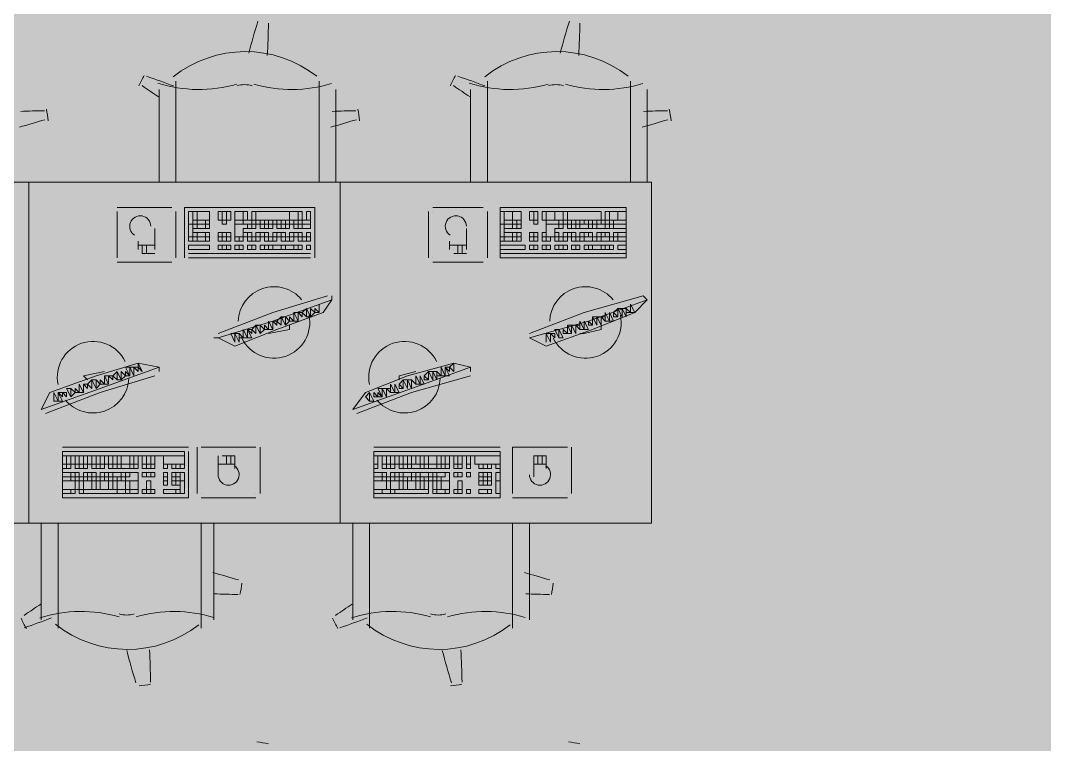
# Model space of a CAD drawing. Header units: millimetres. Extents: x -59 to 47, y 152 to 919.
# Drawn here: x 10.687 to 14.337, y 460.182 to 462.762 of the extents above; entities that cross this region are included whole.
import ezdxf

# ---------------------------------------------------------------- set-up
doc = ezdxf.new("R2010")
doc.units = ezdxf.units.MM
doc.layers.add('PDF_014405$FT-FIXFIT', color=7, linetype='Continuous')
doc.layers.add('PDF_014405$HL-TMP', color=7, linetype='Continuous', true_color=0xe6db59)

msp = doc.modelspace()

# ---------------------------------------------------------------- linework, layer by layer
at = {"layer": 'PDF_014405$FT-FIXFIT', "lineweight": 0}
for points in [[(11.2415, 462.1864), (11.2415, 462.5464)], [(11.7515, 462.5464), (11.7515, 462.1864)], [(12.3514, 462.1864), (12.3514, 462.5464)], [(12.8614, 462.5464), (12.8614, 462.1864)], [(11.1815, 462.5164), (11.1815, 462.1864)], [(11.8115, 462.1864), (11.8115, 462.5164)], [(12.2914, 462.5164), (12.2914, 462.1864)], [(12.9214, 462.1864), (12.9214, 462.5164)], [(11.2265, 462.0964), (11.0315, 462.0964)], [(11.7365, 461.9165), (11.7365, 462.0964), (11.2715, 462.0964), (11.2715, 461.9165)], [(12.3364, 462.0964), (12.1564, 462.0964)], [(11.0315, 462.0814), (11.0315, 462.0814)], [(11.0315, 462.0814), (11.0315, 461.9165)], [(11.2265, 462.0814), (11.2265, 462.0814)], [(11.2415, 461.9165), (11.2415, 462.0814)], [(12.1414, 462.0814), (12.1414, 461.9165)], [(12.1564, 462.0814), (12.1564, 462.0814)], [(12.3364, 462.0814), (12.3364, 462.0814)], [(12.3514, 461.9165), (12.3514, 462.0814)], [(11.1665, 461.9465), (11.1665, 462.0215)], [(12.2764, 461.9465), (12.2764, 462.0215)], [(11.1065, 461.9765), (11.1065, 461.9465)], [(11.1665, 461.9615), (11.1065, 461.9615)], [(11.1215, 461.9615), (11.1215, 461.9315), (11.1665, 461.9315)], [(11.1215, 461.9465), (11.1215, 461.9465)], [(11.1365, 461.9615), (11.1365, 461.9315)], [(12.2164, 461.9765), (12.2164, 461.9465)], [(12.2764, 461.9615), (12.2164, 461.9615)], [(12.2314, 461.9465), (12.2314, 461.9465)], [(12.2464, 461.9615), (12.2464, 461.9315)], [(12.2614, 461.9615), (12.2614, 461.9315)], [(11.2265, 461.9165), (11.2265, 461.9165)], [(11.7215, 461.9315), (11.2865, 461.9315), (11.7215, 461.9315)], [(11.2865, 461.9165), (11.7215, 461.9165)], [(12.1564, 461.9165), (12.1564, 461.9165)], [(12.2314, 461.9315), (12.2764, 461.9315)], [(12.3364, 461.9165), (12.3364, 461.9165)], [(12.8464, 461.9315), (12.3964, 461.9315), (12.8464, 461.9315)], [(11.0315, 461.9015), (11.2265, 461.9015)], [(12.1564, 461.9015), (12.3364, 461.9015)], [(11.7965, 461.7665), (11.5865, 461.6915), (11.3915, 461.6315), (11.3765, 461.6315)], [(11.3915, 461.6315), (11.4515, 461.6015), (11.6015, 461.6615), (11.7665, 461.7215), (11.7965, 461.7665), (11.7965, 461.7815)], [(11.7815, 461.7815), (11.5865, 461.7215), (11.3915, 461.6465)], [(11.7815, 461.7815), (11.7815, 461.7815)], [(12.9214, 461.7665), (12.7114, 461.6915), (12.5014, 461.6315), (12.5614, 461.6015), (12.7264, 461.6615), (12.8764, 461.7215), (12.9214, 461.7665), (12.9064, 461.7815), (12.6964, 461.7215), (12.5014, 461.6465)], [(11.7515, 461.7515), (11.7515, 461.7215), (11.7515, 461.7515)], [(11.5865, 461.6915), (11.5865, 461.6615), (11.5865, 461.6915)], [(11.6465, 461.6765), (11.6465, 461.6615), (11.5715, 461.6465)], [(12.7564, 461.6765), (12.7564, 461.6615), (12.6964, 461.6465), (12.6814, 461.6465)], [(11.3915, 461.6465), (11.3915, 461.6465)], [(12.5014, 461.6465), (12.5014, 461.6465)], [(12.5014, 461.6315), (12.5014, 461.6315)], [(12.5614, 461.6465), (12.5614, 461.6165), (12.5614, 461.6465)], [(11.1815, 461.5115), (11.1815, 461.5265), (11.1065, 461.5415), (10.9565, 461.4965), (10.7916, 461.4365), (10.7616, 461.3765), (10.9715, 461.4515), (11.1815, 461.5265)], [(10.9265, 461.4815), (10.9115, 461.4965), (10.9865, 461.5115)], [(11.1665, 461.5115), (11.1665, 461.5115)], [(12.2914, 461.5115), (12.2914, 461.5265), (12.2314, 461.5415), (12.0664, 461.4965), (11.9165, 461.4365), (11.8715, 461.3765), (12.0814, 461.4515), (12.2914, 461.5265)], [(12.0365, 461.4815), (12.0365, 461.4965), (12.0964, 461.5115)], [(12.2764, 461.5115), (12.2764, 461.5115)], [(10.7766, 461.3615), (10.9715, 461.4365), (11.1665, 461.4965)], [(11.8865, 461.3615), (12.0814, 461.4365), (12.2914, 461.4965)], [(12.0964, 461.4665), (12.0814, 461.4815), (12.0964, 461.4665)], [(10.9115, 461.4365), (10.9115, 461.4665), (10.9115, 461.4365)], [(10.7766, 461.3765), (10.7766, 461.3765)], [(11.8865, 461.3765), (11.8865, 461.3765)], [(11.2865, 461.2415), (10.8366, 461.2415)], [(10.8366, 461.2265), (10.8366, 461.0615), (11.2865, 461.0615), (11.2865, 461.2265)], [(11.3165, 461.2415), (11.3165, 461.0765)], [(11.5265, 461.2415), (11.3315, 461.2415)], [(11.5265, 461.2415), (11.5265, 461.2415)], [(11.5415, 461.0765), (11.5415, 461.2415)], [(12.3964, 461.2415), (11.9465, 461.2415)], [(11.9465, 461.2265), (11.9465, 461.0615), (12.3964, 461.0615), (12.3964, 461.2265)], [(12.6364, 461.2415), (12.4414, 461.2415), (12.4414, 461.0765)], [(12.6364, 461.2415), (12.6364, 461.2415)], [(12.6514, 461.0765), (12.6514, 461.2415)], [(11.3915, 461.2115), (11.3915, 461.1365)], [(11.3915, 461.1815), (11.4515, 461.1815)], [(11.4515, 461.1665), (11.4515, 461.2115), (11.4065, 461.2115)], [(11.4215, 461.1815), (11.4215, 461.2115)], [(11.4365, 461.1815), (11.4365, 461.2115)], [(12.5614, 461.1665), (12.5614, 461.2115), (12.5164, 461.2115), (12.5164, 461.1365)], [(12.5164, 461.1815), (12.5614, 461.1815)], [(12.5314, 461.1815), (12.5314, 461.2115)], [(12.5464, 461.1815), (12.5464, 461.2115)], [(11.3315, 461.0765), (11.3315, 461.0765)], [(11.5265, 461.0765), (11.5265, 461.0765)], [(12.6364, 461.0765), (12.6364, 461.0765)], [(11.3315, 461.0615), (11.5265, 461.0615)], [(12.4414, 461.0615), (12.6364, 461.0615)], [(10.7616, 460.6266), (10.7616, 460.9715)], [(10.8216, 460.9715), (10.8216, 460.5966)], [(11.3315, 460.5966), (11.3315, 460.9715)], [(11.3765, 460.9715), (11.3765, 460.6266)], [(11.8715, 460.6266), (11.8715, 460.9715)], [(11.9315, 460.9715), (11.9315, 460.5966)], [(12.4414, 460.5966), (12.4414, 460.9715)], [(12.5014, 460.9715), (12.5014, 460.6266)]]:
    msp.add_lwpolyline(points, dxfattribs=at)
for points in [[(9.6067, 462.1864), (10.7166, 462.1864), (10.7166, 460.9715), (9.6067, 460.9715)], [(10.7166, 462.1864), (11.8265, 462.1864), (11.8265, 460.9715), (10.7166, 460.9715)], [(11.8265, 462.1864), (12.9364, 462.1864), (12.9364, 460.9715), (11.8265, 460.9715)], [(12.8464, 462.0964), (12.3964, 462.0964), (12.3964, 461.9165), (12.8464, 461.9165)], [(11.3015, 462.0814), (11.2865, 462.0814), (11.2865, 462.0365), (11.3015, 462.0365)], [(11.3165, 462.0814), (11.3015, 462.0814), (11.3015, 462.0514), (11.3165, 462.0514)], [(11.3615, 462.0814), (11.3165, 462.0814), (11.3165, 462.0514), (11.3615, 462.0514)], [(11.4065, 462.0814), (11.3915, 462.0814), (11.3915, 462.0514), (11.4065, 462.0514)], [(11.4215, 462.0814), (11.4065, 462.0814), (11.4065, 462.0514), (11.4215, 462.0514)], [(11.4365, 462.0814), (11.4215, 462.0814), (11.4215, 462.0514), (11.4365, 462.0514)], [(11.4515, 462.0814), (11.4815, 462.0814), (11.4815, 462.0514), (11.4515, 462.0514)], [(11.4815, 462.0814), (11.4965, 462.0814), (11.4965, 462.0514), (11.4815, 462.0514)], [(11.5115, 462.0814), (11.5265, 462.0814), (11.5265, 462.0514), (11.5115, 462.0514)], [(11.6465, 462.0814), (11.5265, 462.0814), (11.5265, 462.0514), (11.6465, 462.0514)], [(11.6765, 462.0814), (11.6465, 462.0814), (11.6465, 462.0514), (11.6765, 462.0514)], [(11.6915, 462.0814), (11.6765, 462.0814), (11.6765, 462.0514), (11.6915, 462.0514)], [(11.7215, 462.0814), (11.7065, 462.0814), (11.7065, 462.0514), (11.7215, 462.0514)], [(12.4114, 462.0814), (12.3964, 462.0814), (12.3964, 462.0365), (12.4114, 462.0365)], [(12.4414, 462.0814), (12.4114, 462.0814), (12.4114, 462.0514), (12.4414, 462.0514)], [(12.4714, 462.0814), (12.4414, 462.0814), (12.4414, 462.0514), (12.4714, 462.0514)], [(12.5164, 462.0814), (12.5014, 462.0814), (12.5014, 462.0514), (12.5164, 462.0514)], [(12.5314, 462.0814), (12.5164, 462.0814), (12.5164, 462.0514), (12.5314, 462.0514)], [(12.5614, 462.0814), (12.5464, 462.0814), (12.5464, 462.0514), (12.5614, 462.0514)], [(12.5614, 462.0814), (12.5914, 462.0814), (12.5914, 462.0514), (12.5614, 462.0514)], [(12.5914, 462.0814), (12.6214, 462.0814), (12.6214, 462.0514), (12.5914, 462.0514)], [(12.6214, 462.0814), (12.6364, 462.0814), (12.6364, 462.0514), (12.6214, 462.0514)], [(12.7564, 462.0814), (12.6364, 462.0814), (12.6364, 462.0514), (12.7564, 462.0514)], [(12.7864, 462.0814), (12.7714, 462.0814), (12.7714, 462.0514), (12.7864, 462.0514)], [(12.8164, 462.0814), (12.7864, 462.0814), (12.7864, 462.0514), (12.8164, 462.0514)], [(12.8464, 462.0814), (12.8164, 462.0814), (12.8164, 462.0514), (12.8464, 462.0514)], [(11.3015, 462.0365), (11.2865, 462.0365), (11.2865, 461.9915), (11.3015, 461.9915)], [(11.3165, 462.0514), (11.3015, 462.0514), (11.3015, 462.0365), (11.3165, 462.0365)], [(11.3165, 462.0365), (11.3015, 462.0365), (11.3015, 462.0215), (11.3165, 462.0215)], [(11.3465, 462.0514), (11.3165, 462.0514), (11.3165, 462.0365), (11.3465, 462.0365)], [(11.3465, 462.0365), (11.3165, 462.0365), (11.3165, 462.0215), (11.3465, 462.0215)], [(11.3615, 462.0514), (11.3465, 462.0514), (11.3465, 462.0365), (11.3615, 462.0365)], [(11.3615, 462.0365), (11.3465, 462.0365), (11.3465, 462.0215), (11.3615, 462.0215)], [(11.4215, 462.0514), (11.4065, 462.0514), (11.4065, 462.0365), (11.4215, 462.0365)], [(11.4815, 462.0514), (11.4515, 462.0514), (11.4515, 462.0365), (11.4815, 462.0365)], [(11.4815, 462.0365), (11.4515, 462.0365), (11.4515, 461.9915), (11.4815, 461.9915), (11.4815, 462.0215), (11.4965, 462.0215), (11.4965, 462.0365)], [(11.5115, 462.0514), (11.4815, 462.0514), (11.4815, 462.0365), (11.5115, 462.0365)], [(11.5115, 462.0365), (11.4965, 462.0365), (11.4965, 462.0215), (11.5115, 462.0215)], [(11.5265, 462.0514), (11.5115, 462.0514), (11.5115, 462.0365), (11.5265, 462.0365)], [(11.5265, 462.0365), (11.5115, 462.0365), (11.5115, 462.0215), (11.5265, 462.0215)], [(11.5415, 462.0514), (11.5265, 462.0514), (11.5265, 462.0365), (11.5415, 462.0365)], [(11.5565, 462.0514), (11.5415, 462.0514), (11.5415, 462.0365), (11.5565, 462.0365)], [(11.5565, 462.0365), (11.5415, 462.0365), (11.5415, 462.0215), (11.5565, 462.0215)], [(11.5715, 462.0365), (11.5565, 462.0365), (11.5565, 462.0215), (11.5715, 462.0215)], [(11.5865, 462.0514), (11.5715, 462.0514), (11.5715, 462.0365), (11.5865, 462.0365)], [(11.5865, 462.0365), (11.5715, 462.0365), (11.5715, 462.0215), (11.5865, 462.0215)], [(11.6015, 462.0514), (11.5865, 462.0514), (11.5865, 462.0365), (11.6015, 462.0365)], [(11.6165, 462.0514), (11.6015, 462.0514), (11.6015, 462.0365), (11.6165, 462.0365)], [(11.6165, 462.0365), (11.6015, 462.0365), (11.6015, 462.0215), (11.6165, 462.0215)], [(11.6315, 462.0365), (11.6165, 462.0365), (11.6165, 462.0215), (11.6315, 462.0215)], [(11.6465, 462.0514), (11.6315, 462.0514), (11.6315, 462.0365), (11.6465, 462.0365)], [(11.6465, 462.0365), (11.6315, 462.0365), (11.6315, 462.0215), (11.6465, 462.0215)], [(11.6615, 462.0514), (11.6465, 462.0514), (11.6465, 462.0365), (11.6615, 462.0365)], [(11.6765, 462.0514), (11.6615, 462.0514), (11.6615, 462.0365), (11.6765, 462.0365)], [(11.6765, 462.0365), (11.6615, 462.0365), (11.6615, 462.0215), (11.6765, 462.0215)], [(11.6915, 462.0365), (11.6765, 462.0365), (11.6765, 462.0215), (11.6915, 462.0215)], [(11.7215, 462.0514), (11.6915, 462.0514), (11.6915, 462.0365), (11.7215, 462.0365)], [(11.7215, 462.0365), (11.6915, 462.0365), (11.6915, 462.0215), (11.7215, 462.0215)], [(12.4114, 462.0365), (12.3964, 462.0365), (12.3964, 461.9915), (12.4114, 461.9915)], [(12.4414, 462.0514), (12.4114, 462.0514), (12.4114, 462.0365), (12.4414, 462.0365)], [(12.4414, 462.0365), (12.4114, 462.0365), (12.4114, 462.0215), (12.4414, 462.0215)], [(12.4564, 462.0514), (12.4414, 462.0514), (12.4414, 462.0365), (12.4564, 462.0365)], [(12.4564, 462.0365), (12.4414, 462.0365), (12.4414, 462.0215), (12.4564, 462.0215)], [(12.4714, 462.0514), (12.4564, 462.0514), (12.4564, 462.0365), (12.4714, 462.0365)], [(12.4714, 462.0365), (12.4564, 462.0365), (12.4564, 462.0215), (12.4714, 462.0215)], [(12.5314, 462.0514), (12.5164, 462.0514), (12.5164, 462.0365), (12.5314, 462.0365)], [(12.6064, 462.0514), (12.5614, 462.0514), (12.5614, 462.0365), (12.6064, 462.0365)], [(12.5914, 462.0365), (12.5614, 462.0365), (12.5614, 461.9915), (12.5914, 461.9915), (12.5914, 462.0215), (12.6064, 462.0215), (12.6064, 462.0365)], [(12.6214, 462.0514), (12.6064, 462.0514), (12.6064, 462.0365), (12.6214, 462.0365)], [(12.6214, 462.0365), (12.6064, 462.0365), (12.6064, 462.0215), (12.6214, 462.0215)], [(12.6364, 462.0514), (12.6214, 462.0514), (12.6214, 462.0365), (12.6364, 462.0365)], [(12.6514, 462.0514), (12.6364, 462.0514), (12.6364, 462.0365), (12.6514, 462.0365)], [(12.6514, 462.0365), (12.6364, 462.0365), (12.6364, 462.0215), (12.6514, 462.0215)], [(12.6664, 462.0365), (12.6514, 462.0365), (12.6514, 462.0215), (12.6664, 462.0215)], [(12.6814, 462.0514), (12.6664, 462.0514), (12.6664, 462.0365), (12.6814, 462.0365)], [(12.6814, 462.0365), (12.6664, 462.0365), (12.6664, 462.0215), (12.6814, 462.0215)], [(12.6964, 462.0514), (12.6814, 462.0514), (12.6814, 462.0365), (12.6964, 462.0365)], [(12.7114, 462.0365), (12.6814, 462.0365), (12.6814, 462.0215), (12.7114, 462.0215)], [(12.7114, 462.0514), (12.6964, 462.0514), (12.6964, 462.0365), (12.7114, 462.0365)], [(12.7264, 462.0365), (12.7114, 462.0365), (12.7114, 462.0215), (12.7264, 462.0215)], [(12.7414, 462.0514), (12.7264, 462.0514), (12.7264, 462.0365), (12.7414, 462.0365)], [(12.7414, 462.0365), (12.7264, 462.0365), (12.7264, 462.0215), (12.7414, 462.0215)], [(12.7564, 462.0514), (12.7414, 462.0514), (12.7414, 462.0365), (12.7564, 462.0365)], [(12.7714, 462.0365), (12.7414, 462.0365), (12.7414, 462.0215), (12.7714, 462.0215)], [(12.7714, 462.0514), (12.7564, 462.0514), (12.7564, 462.0365), (12.7714, 462.0365)], [(12.7864, 462.0365), (12.7714, 462.0365), (12.7714, 462.0215), (12.7864, 462.0215)], [(12.8014, 462.0514), (12.7864, 462.0514), (12.7864, 462.0365), (12.8014, 462.0365)], [(12.8014, 462.0365), (12.7864, 462.0365), (12.7864, 462.0215), (12.8014, 462.0215)], [(12.8464, 462.0514), (12.8014, 462.0514), (12.8014, 462.0365), (12.8464, 462.0365)], [(12.8464, 462.0365), (12.8014, 462.0365), (12.8014, 462.0215), (12.8464, 462.0215)], [(11.3015, 461.9915), (11.2865, 461.9915), (11.2865, 461.9765), (11.3015, 461.9765)], [(11.3165, 462.0065), (11.3015, 462.0065), (11.3015, 461.9915), (11.3165, 461.9915)], [(11.3165, 461.9915), (11.3015, 461.9915), (11.3015, 461.9765), (11.3165, 461.9765)], [(11.3465, 462.0065), (11.3165, 462.0065), (11.3165, 461.9915), (11.3465, 461.9915)], [(11.3465, 461.9915), (11.3165, 461.9915), (11.3165, 461.9765), (11.3465, 461.9765)], [(11.3615, 462.0065), (11.3465, 462.0065), (11.3465, 461.9915), (11.3615, 461.9915)], [(11.3615, 461.9915), (11.3465, 461.9915), (11.3465, 461.9765), (11.3615, 461.9765)], [(11.4065, 462.0065), (11.3915, 462.0065), (11.3915, 461.9915), (11.4065, 461.9915)], [(11.4065, 461.9915), (11.3915, 461.9915), (11.3915, 461.9765), (11.4065, 461.9765)], [(11.4215, 462.0065), (11.4065, 462.0065), (11.4065, 461.9915), (11.4215, 461.9915)], [(11.4215, 461.9915), (11.4065, 461.9915), (11.4065, 461.9765), (11.4215, 461.9765)], [(11.4365, 462.0065), (11.4215, 462.0065), (11.4215, 461.9915), (11.4365, 461.9915)], [(11.4365, 461.9915), (11.4215, 461.9915), (11.4215, 461.9765), (11.4365, 461.9765)], [(11.4665, 461.9915), (11.4515, 461.9915), (11.4515, 461.9765), (11.4665, 461.9765)], [(11.4815, 461.9915), (11.4665, 461.9915), (11.4665, 461.9765), (11.4815, 461.9765)], [(11.4965, 462.0065), (11.4815, 462.0065), (11.4815, 461.9915), (11.4965, 461.9915)], [(11.5115, 462.0065), (11.4965, 462.0065), (11.4965, 461.9915), (11.5115, 461.9915)], [(11.5115, 461.9915), (11.4965, 461.9915), (11.4965, 461.9765), (11.5115, 461.9765)], [(11.5265, 461.9915), (11.5115, 461.9915), (11.5115, 461.9765), (11.5265, 461.9765)], [(11.5415, 462.0065), (11.5265, 462.0065), (11.5265, 461.9915), (11.5415, 461.9915)], [(11.5415, 461.9915), (11.5265, 461.9915), (11.5265, 461.9765), (11.5415, 461.9765)], [(11.5565, 462.0065), (11.5415, 462.0065), (11.5415, 461.9915), (11.5565, 461.9915)], [(11.5715, 462.0065), (11.5565, 462.0065), (11.5565, 461.9915), (11.5715, 461.9915)], [(11.5715, 461.9915), (11.5565, 461.9915), (11.5565, 461.9765), (11.5715, 461.9765)], [(11.5865, 461.9915), (11.5715, 461.9915), (11.5715, 461.9765), (11.5865, 461.9765)], [(11.6015, 462.0065), (11.5865, 462.0065), (11.5865, 461.9915), (11.6015, 461.9915)], [(11.6015, 461.9915), (11.5865, 461.9915), (11.5865, 461.9765), (11.6015, 461.9765)], [(11.6165, 462.0065), (11.6015, 462.0065), (11.6015, 461.9915), (11.6165, 461.9915)], [(11.6315, 462.0065), (11.6165, 462.0065), (11.6165, 461.9915), (11.6315, 461.9915)], [(11.6315, 461.9915), (11.6165, 461.9915), (11.6165, 461.9765), (11.6315, 461.9765)], [(11.6465, 461.9915), (11.6315, 461.9915), (11.6315, 461.9765), (11.6465, 461.9765)], [(11.6615, 462.0065), (11.6465, 462.0065), (11.6465, 461.9915), (11.6615, 461.9915)], [(11.6615, 461.9915), (11.6465, 461.9915), (11.6465, 461.9765), (11.6615, 461.9765)], [(11.6765, 462.0065), (11.6615, 462.0065), (11.6615, 461.9915), (11.6765, 461.9915)], [(11.6915, 462.0065), (11.6765, 462.0065), (11.6765, 461.9915), (11.6915, 461.9915)], [(11.6915, 461.9915), (11.6765, 461.9915), (11.6765, 461.9765), (11.6915, 461.9765)], [(11.7065, 461.9915), (11.6915, 461.9915), (11.6915, 461.9765), (11.7065, 461.9765)], [(11.7215, 462.0065), (11.7065, 462.0065), (11.7065, 461.9915), (11.7215, 461.9915)], [(11.7215, 461.9915), (11.7065, 461.9915), (11.7065, 461.9765), (11.7215, 461.9765)], [(12.4114, 461.9915), (12.3964, 461.9915), (12.3964, 461.9765), (12.4114, 461.9765)], [(12.4414, 462.0065), (12.4114, 462.0065), (12.4114, 461.9915), (12.4414, 461.9915)], [(12.4414, 461.9915), (12.4114, 461.9915), (12.4114, 461.9765), (12.4414, 461.9765)], [(12.4564, 462.0065), (12.4414, 462.0065), (12.4414, 461.9915), (12.4564, 461.9915)], [(12.4564, 461.9915), (12.4414, 461.9915), (12.4414, 461.9765), (12.4564, 461.9765)], [(12.4714, 462.0065), (12.4564, 462.0065), (12.4564, 461.9915), (12.4714, 461.9915)], [(12.4714, 461.9915), (12.4564, 461.9915), (12.4564, 461.9765), (12.4714, 461.9765)], [(12.5164, 462.0065), (12.5014, 462.0065), (12.5014, 461.9915), (12.5164, 461.9915)], [(12.5164, 461.9915), (12.5014, 461.9915), (12.5014, 461.9765), (12.5164, 461.9765)], [(12.5314, 462.0065), (12.5164, 462.0065), (12.5164, 461.9915), (12.5314, 461.9915)], [(12.5314, 461.9915), (12.5164, 461.9915), (12.5164, 461.9765), (12.5314, 461.9765)], [(12.5614, 462.0065), (12.5464, 462.0065), (12.5464, 461.9915), (12.5614, 461.9915)], [(12.5614, 461.9915), (12.5464, 461.9915), (12.5464, 461.9765), (12.5614, 461.9765)], [(12.5764, 461.9915), (12.5614, 461.9915), (12.5614, 461.9765), (12.5764, 461.9765)], [(12.6064, 462.0065), (12.5914, 462.0065), (12.5914, 461.9915), (12.6064, 461.9915)], [(12.6064, 461.9915), (12.5914, 461.9915), (12.5914, 461.9765), (12.6064, 461.9765)], [(12.6214, 461.9915), (12.6064, 461.9915), (12.6064, 461.9765), (12.6214, 461.9765)], [(12.6364, 462.0065), (12.6214, 462.0065), (12.6214, 461.9915), (12.6364, 461.9915)], [(12.6364, 461.9915), (12.6214, 461.9915), (12.6214, 461.9765), (12.6364, 461.9765)], [(12.6514, 462.0065), (12.6364, 462.0065), (12.6364, 461.9915), (12.6514, 461.9915)], [(12.6664, 462.0065), (12.6514, 462.0065), (12.6514, 461.9915), (12.6664, 461.9915)], [(12.6664, 461.9915), (12.6514, 461.9915), (12.6514, 461.9765), (12.6664, 461.9765)], [(12.6814, 461.9915), (12.6664, 461.9915), (12.6664, 461.9765), (12.6814, 461.9765)], [(12.6964, 462.0065), (12.6814, 462.0065), (12.6814, 461.9915), (12.6964, 461.9915)], [(12.6964, 461.9915), (12.6814, 461.9915), (12.6814, 461.9765), (12.6964, 461.9765)], [(12.7114, 462.0065), (12.6964, 462.0065), (12.6964, 461.9915), (12.7114, 461.9915)], [(12.7264, 461.9915), (12.6964, 461.9915), (12.6964, 461.9765), (12.7264, 461.9765)], [(12.7264, 462.0065), (12.7114, 462.0065), (12.7114, 461.9915), (12.7264, 461.9915)], [(12.7414, 461.9915), (12.7264, 461.9915), (12.7264, 461.9765), (12.7414, 461.9765)], [(12.7564, 462.0065), (12.7414, 462.0065), (12.7414, 461.9915), (12.7564, 461.9915)], [(12.7564, 461.9915), (12.7414, 461.9915), (12.7414, 461.9765), (12.7564, 461.9765)], [(12.7714, 462.0065), (12.7564, 462.0065), (12.7564, 461.9915), (12.7714, 461.9915)], [(12.7864, 461.9915), (12.7564, 461.9915), (12.7564, 461.9765), (12.7864, 461.9765)], [(12.7864, 462.0065), (12.7714, 462.0065), (12.7714, 461.9915), (12.7864, 461.9915)], [(12.8014, 461.9915), (12.7864, 461.9915), (12.7864, 461.9765), (12.8014, 461.9765)], [(12.8164, 462.0065), (12.8014, 462.0065), (12.8014, 461.9915), (12.8164, 461.9915)], [(12.8164, 461.9915), (12.8014, 461.9915), (12.8014, 461.9765), (12.8164, 461.9765)], [(12.8464, 462.0065), (12.8164, 462.0065), (12.8164, 461.9915), (12.8464, 461.9915)], [(12.8464, 461.9915), (12.8164, 461.9915), (12.8164, 461.9765), (12.8464, 461.9765)], [(11.3615, 461.9465), (11.2865, 461.9465), (11.2865, 461.9615), (11.3615, 461.9615)], [(11.4065, 461.9615), (11.3915, 461.9615), (11.3915, 461.9465), (11.4065, 461.9465)], [(11.4215, 461.9615), (11.4065, 461.9615), (11.4065, 461.9465), (11.4215, 461.9465)], [(11.4365, 461.9615), (11.4215, 461.9615), (11.4215, 461.9465), (11.4365, 461.9465)], [(11.4665, 461.9615), (11.4515, 461.9615), (11.4515, 461.9465), (11.4665, 461.9465)], [(11.4815, 461.9615), (11.4665, 461.9615), (11.4665, 461.9465), (11.4815, 461.9465)], [(11.5115, 461.9615), (11.4965, 461.9615), (11.4965, 461.9465), (11.5115, 461.9465)], [(11.5265, 461.9615), (11.5115, 461.9615), (11.5115, 461.9465), (11.5265, 461.9465)], [(11.5565, 461.9615), (11.5415, 461.9615), (11.5415, 461.9465), (11.5565, 461.9465)], [(11.5715, 461.9615), (11.5565, 461.9615), (11.5565, 461.9465), (11.5715, 461.9465)], [(11.5865, 461.9615), (11.5715, 461.9615), (11.5715, 461.9465), (11.5865, 461.9465)], [(11.6165, 461.9615), (11.5865, 461.9615), (11.5865, 461.9465), (11.6165, 461.9465)], [(11.6315, 461.9615), (11.6165, 461.9615), (11.6165, 461.9465), (11.6315, 461.9465)], [(11.6615, 461.9615), (11.6315, 461.9615), (11.6315, 461.9465), (11.6615, 461.9465)], [(11.6765, 461.9615), (11.6615, 461.9615), (11.6615, 461.9465), (11.6765, 461.9465)], [(11.6915, 461.9615), (11.6765, 461.9615), (11.6765, 461.9465), (11.6915, 461.9465)], [(11.7215, 461.9615), (11.7065, 461.9615), (11.7065, 461.9465), (11.7215, 461.9465)], [(12.4864, 461.9465), (12.3964, 461.9465), (12.3964, 461.9615), (12.4864, 461.9615)], [(12.5164, 461.9615), (12.5014, 461.9615), (12.5014, 461.9465), (12.5164, 461.9465)], [(12.5314, 461.9615), (12.5164, 461.9615), (12.5164, 461.9465), (12.5314, 461.9465)], [(12.5614, 461.9615), (12.5464, 461.9615), (12.5464, 461.9465), (12.5614, 461.9465)], [(12.5764, 461.9615), (12.5614, 461.9615), (12.5614, 461.9465), (12.5764, 461.9465)], [(12.6064, 461.9615), (12.5914, 461.9615), (12.5914, 461.9465), (12.6064, 461.9465)], [(12.6214, 461.9615), (12.6064, 461.9615), (12.6064, 461.9465), (12.6214, 461.9465)], [(12.6364, 461.9615), (12.6214, 461.9615), (12.6214, 461.9465), (12.6364, 461.9465)], [(12.6664, 461.9615), (12.6514, 461.9615), (12.6514, 461.9465), (12.6664, 461.9465)], [(12.6814, 461.9615), (12.6664, 461.9615), (12.6664, 461.9465), (12.6814, 461.9465)], [(12.7114, 461.9615), (12.6964, 461.9615), (12.6964, 461.9465), (12.7114, 461.9465)], [(12.7264, 461.9615), (12.7114, 461.9615), (12.7114, 461.9465), (12.7264, 461.9465)], [(12.7564, 461.9615), (12.7264, 461.9615), (12.7264, 461.9465), (12.7564, 461.9465)], [(12.7714, 461.9615), (12.7564, 461.9615), (12.7564, 461.9465), (12.7714, 461.9465)], [(12.7864, 461.9615), (12.7714, 461.9615), (12.7714, 461.9465), (12.7864, 461.9465)], [(12.8014, 461.9615), (12.7864, 461.9615), (12.7864, 461.9465), (12.8014, 461.9465)], [(12.8464, 461.9615), (12.8164, 461.9615), (12.8164, 461.9465), (12.8464, 461.9465)], [(11.7065, 461.7365), (11.6915, 461.7215), (11.7065, 461.7065)], [(11.7065, 461.7365), (11.7065, 461.7065), (11.7215, 461.7065)], [(11.7215, 461.7365), (11.7215, 461.7065), (11.7365, 461.7215)], [(11.7365, 461.7365), (11.7365, 461.7215), (11.7515, 461.7215)], [(12.8164, 461.7365), (12.8014, 461.7215), (12.8164, 461.7065)], [(12.8314, 461.7365), (12.8164, 461.7365), (12.8314, 461.7065)], [(12.8464, 461.7365), (12.8314, 461.7365), (12.8464, 461.7065), (12.8464, 461.7215)], [(12.8464, 461.7365), (12.8464, 461.7215), (12.8614, 461.7215)], [(12.8614, 461.7515), (12.8614, 461.7215), (12.8764, 461.7215)], [(11.5715, 461.6915), (11.5715, 461.6615), (11.5865, 461.6615)], [(11.6015, 461.6915), (11.5865, 461.6915), (11.6015, 461.6765)], [(11.6165, 461.7065), (11.6015, 461.6915), (11.6165, 461.6765)], [(11.6315, 461.7065), (11.6165, 461.7065), (11.6315, 461.6765)], [(11.6315, 461.7065), (11.6315, 461.6765), (11.6465, 461.6915)], [(11.6465, 461.7065), (11.6465, 461.6915), (11.6615, 461.6915)], [(11.6615, 461.7215), (11.6615, 461.6915), (11.6765, 461.6915)], [(11.6765, 461.7215), (11.6615, 461.7215), (11.6765, 461.6915)], [(11.6915, 461.7215), (11.6765, 461.7215), (11.6915, 461.7065)], [(12.6814, 461.6915), (12.6814, 461.6615), (12.6964, 461.6615)], [(12.6964, 461.6915), (12.6964, 461.6615), (12.7114, 461.6615)], [(12.7114, 461.6915), (12.7114, 461.6765), (12.7264, 461.6765)], [(12.7264, 461.7065), (12.7264, 461.6915), (12.7264, 461.6765)], [(12.7414, 461.7065), (12.7264, 461.7065), (12.7414, 461.6765)], [(12.7564, 461.7065), (12.7414, 461.7065), (12.7564, 461.6765), (12.7564, 461.6915)], [(12.7714, 461.7065), (12.7564, 461.7065), (12.7714, 461.6915)], [(12.7714, 461.7215), (12.7714, 461.6915), (12.7864, 461.6915)], [(12.7864, 461.7215), (12.7864, 461.6915), (12.8014, 461.6915)], [(12.8014, 461.7215), (12.8014, 461.7065), (12.8164, 461.7065)], [(11.4815, 461.6615), (11.4815, 461.6315), (11.4965, 461.6315)], [(11.4965, 461.6615), (11.4965, 461.6315), (11.5115, 461.6315)], [(11.5115, 461.6615), (11.4965, 461.6615), (11.5115, 461.6465)], [(11.5265, 461.6765), (11.5115, 461.6615), (11.5265, 461.6465)], [(11.5415, 461.6765), (11.5265, 461.6765), (11.5415, 461.6465)], [(11.5415, 461.6765), (11.5415, 461.6465), (11.5565, 461.6615)], [(11.5565, 461.6765), (11.5565, 461.6615), (11.5715, 461.6615)], [(12.6064, 461.6615), (12.5914, 461.6615), (12.6064, 461.6315)], [(12.6064, 461.6615), (12.6064, 461.6315), (12.6214, 461.6315)], [(12.6214, 461.6615), (12.6214, 461.6465), (12.6364, 461.6465)], [(12.6364, 461.6765), (12.6364, 461.6615), (12.6364, 461.6465), (12.6514, 461.6465)], [(12.6514, 461.6765), (12.6364, 461.6765), (12.6514, 461.6465)], [(12.6664, 461.6765), (12.6514, 461.6765), (12.6664, 461.6465), (12.6664, 461.6615)], [(12.6814, 461.6765), (12.6664, 461.6765), (12.6814, 461.6615)], [(11.4515, 461.6465), (11.4365, 461.6465), (11.4515, 461.6165)], [(11.4665, 461.6465), (11.4515, 461.6465), (11.4665, 461.6165), (11.4665, 461.6315)], [(11.4665, 461.6465), (11.4665, 461.6315), (11.4815, 461.6315)], [(12.5764, 461.6465), (12.5614, 461.6465), (12.5764, 461.6165), (12.5764, 461.6315)], [(12.5914, 461.6465), (12.5764, 461.6465), (12.5914, 461.6315)], [(11.0315, 461.4815), (11.0315, 461.5115), (11.0165, 461.4965)], [(11.0315, 461.4815), (11.0465, 461.4815), (11.0315, 461.5115)], [(11.0465, 461.4815), (11.0615, 461.4965), (11.0465, 461.5115)], [(11.0765, 461.4965), (11.0765, 461.5265), (11.0615, 461.5265)], [(11.0615, 461.4965), (11.0765, 461.4965), (11.0615, 461.5115)], [(11.0915, 461.4965), (11.0915, 461.5265), (11.0765, 461.5265)], [(11.1065, 461.5115), (11.1065, 461.5265), (11.0915, 461.5265)], [(11.1215, 461.5115), (11.1065, 461.5415), (11.1065, 461.5265)], [(12.1414, 461.4815), (12.1414, 461.5115), (12.1264, 461.4965)], [(12.1564, 461.4815), (12.1564, 461.5115), (12.1414, 461.5115)], [(12.1714, 461.4815), (12.1714, 461.4965), (12.1714, 461.5115), (12.1564, 461.5115)], [(12.1714, 461.4965), (12.1864, 461.4965), (12.1714, 461.5115)], [(12.1864, 461.4965), (12.2014, 461.4965), (12.1864, 461.5265)], [(12.2164, 461.5115), (12.2164, 461.5265), (12.2014, 461.5265)], [(12.2014, 461.4965), (12.2164, 461.4965), (12.2014, 461.5265)], [(12.2314, 461.5115), (12.2314, 461.5415), (12.2164, 461.5265)], [(10.9415, 461.4515), (10.9415, 461.4815), (10.9265, 461.4665)], [(10.9565, 461.4515), (10.9565, 461.4815), (10.9415, 461.4815)], [(10.9565, 461.4515), (10.9715, 461.4665), (10.9565, 461.4815)], [(10.9715, 461.4665), (10.9865, 461.4665), (10.9715, 461.4815)], [(11.0015, 461.4665), (11.0015, 461.4965), (10.9865, 461.4965)], [(10.9865, 461.4665), (11.0015, 461.4665), (10.9865, 461.4965), (10.9865, 461.4815)], [(11.0165, 461.4815), (11.0165, 461.4965), (11.0015, 461.4965)], [(12.0514, 461.4515), (12.0514, 461.4815), (12.0365, 461.4665)], [(12.0664, 461.4515), (12.0664, 461.4815), (12.0514, 461.4815)], [(12.0814, 461.4515), (12.0814, 461.4665), (12.0814, 461.4815), (12.0664, 461.4815)], [(12.0964, 461.4665), (12.1114, 461.4665), (12.0964, 461.4965), (12.0964, 461.4815)], [(12.1114, 461.4665), (12.1264, 461.4665), (12.1114, 461.4965)], [(12.1264, 461.4815), (12.1414, 461.4815), (12.1264, 461.4965)], [(10.8066, 461.4065), (10.8216, 461.4065), (10.8066, 461.4365), (10.8066, 461.4215)], [(10.8366, 461.4215), (10.8366, 461.4365), (10.8216, 461.4365)], [(10.8216, 461.4065), (10.8366, 461.4065), (10.8216, 461.4365)], [(10.8516, 461.4215), (10.8516, 461.4365), (10.8366, 461.4365)], [(10.8666, 461.4215), (10.8666, 461.4515), (10.8516, 461.4515)], [(10.8666, 461.4215), (10.8816, 461.4365), (10.8666, 461.4515)], [(10.8816, 461.4365), (10.8965, 461.4365), (10.8816, 461.4515)], [(10.8965, 461.4365), (10.9115, 461.4365), (10.8965, 461.4665), (10.8965, 461.4515)], [(10.9265, 461.4515), (10.9265, 461.4665), (10.9115, 461.4665)], [(11.9315, 461.4065), (11.9315, 461.4365), (11.9165, 461.4215)], [(11.9315, 461.4065), (11.9465, 461.4065), (11.9315, 461.4365)], [(11.9465, 461.4215), (11.9615, 461.4215), (11.9465, 461.4365)], [(11.9765, 461.4215), (11.9765, 461.4515), (11.9615, 461.4515)], [(11.9615, 461.4215), (11.9765, 461.4215), (11.9615, 461.4365)], [(11.9915, 461.4215), (11.9915, 461.4365), (11.9915, 461.4515), (11.9765, 461.4515)], [(12.0065, 461.4365), (12.0065, 461.4515), (11.9915, 461.4515)], [(12.0065, 461.4365), (12.0215, 461.4365), (12.0065, 461.4665), (12.0065, 461.4515)], [(12.0215, 461.4365), (12.0365, 461.4365), (12.0215, 461.4665)], [(12.0365, 461.4515), (12.0514, 461.4515), (12.0365, 461.4665)], [(10.8366, 461.2265), (11.2715, 461.2265), (11.2715, 461.2115), (10.8366, 461.2115)], [(11.9465, 461.2265), (12.3964, 461.2265), (12.3964, 461.2115), (11.9465, 461.2115)], [(10.8366, 461.1815), (10.8516, 461.1815), (10.8516, 461.2115), (10.8366, 461.2115)], [(10.8366, 461.1665), (10.8516, 461.1665), (10.8516, 461.1815), (10.8366, 461.1815)], [(10.8516, 461.1665), (10.8666, 461.1665), (10.8666, 461.1815), (10.8516, 461.1815)], [(10.8666, 461.1815), (10.8816, 461.1815), (10.8816, 461.2115), (10.8666, 461.2115)], [(10.8816, 461.1815), (10.8965, 461.1815), (10.8965, 461.2115), (10.8816, 461.2115)], [(10.8816, 461.1665), (10.8965, 461.1665), (10.8965, 461.1815), (10.8816, 461.1815)], [(10.8965, 461.1665), (10.9115, 461.1665), (10.9115, 461.1815), (10.8965, 461.1815)], [(10.9115, 461.1815), (10.9265, 461.1815), (10.9265, 461.2115), (10.9115, 461.2115)], [(10.9115, 461.1665), (10.9265, 461.1665), (10.9265, 461.1815), (10.9115, 461.1815)], [(10.9265, 461.1815), (10.9415, 461.1815), (10.9415, 461.2115), (10.9265, 461.2115)], [(10.9415, 461.1665), (10.9565, 461.1665), (10.9565, 461.1815), (10.9415, 461.1815)], [(10.9565, 461.1815), (10.9715, 461.1815), (10.9715, 461.2115), (10.9565, 461.2115)], [(10.9565, 461.1665), (10.9715, 461.1665), (10.9715, 461.1815), (10.9565, 461.1815)], [(10.9715, 461.1815), (10.9865, 461.1815), (10.9865, 461.2115), (10.9715, 461.2115)], [(10.9715, 461.1665), (10.9865, 461.1665), (10.9865, 461.1815), (10.9715, 461.1815)], [(10.9865, 461.1815), (11.0015, 461.1815), (11.0015, 461.2115), (10.9865, 461.2115)], [(11.0015, 461.1665), (11.0165, 461.1665), (11.0165, 461.1815), (11.0015, 461.1815)], [(11.0165, 461.1815), (11.0315, 461.1815), (11.0315, 461.2115), (11.0165, 461.2115)], [(11.0165, 461.1665), (11.0315, 461.1665), (11.0315, 461.1815), (11.0165, 461.1815)], [(11.0315, 461.1815), (11.0465, 461.1815), (11.0465, 461.2115), (11.0315, 461.2115)], [(11.0315, 461.1665), (11.0465, 461.1665), (11.0465, 461.1815), (11.0315, 461.1815)], [(11.0465, 461.1815), (11.0765, 461.1815), (11.0765, 461.2115), (11.0465, 461.2115)], [(11.0465, 461.1665), (11.0765, 461.1665), (11.0765, 461.1815), (11.0465, 461.1815)], [(11.0765, 461.1815), (11.0915, 461.1815), (11.0915, 461.2115), (11.0765, 461.2115)], [(11.0765, 461.1665), (11.0915, 461.1665), (11.0915, 461.1815), (11.0765, 461.1815)], [(11.0915, 461.1815), (11.1065, 461.1815), (11.1065, 461.2115), (11.0915, 461.2115)], [(11.0915, 461.1665), (11.1065, 461.1665), (11.1065, 461.1815), (11.0915, 461.1815)], [(11.1215, 461.1815), (11.1365, 461.1815), (11.1365, 461.2115), (11.1215, 461.2115)], [(11.1215, 461.1665), (11.1365, 461.1665), (11.1365, 461.1815), (11.1215, 461.1815)], [(11.1365, 461.1815), (11.1515, 461.1815), (11.1515, 461.2115), (11.1365, 461.2115)], [(11.1365, 461.1665), (11.1515, 461.1665), (11.1515, 461.1815), (11.1365, 461.1815)], [(11.1515, 461.1815), (11.1665, 461.1815), (11.1665, 461.2115), (11.1515, 461.2115)], [(11.1515, 461.1665), (11.1665, 461.1665), (11.1665, 461.1815), (11.1515, 461.1815)], [(11.1965, 461.2115), (11.2715, 461.2115), (11.2715, 461.1815), (11.1965, 461.1815)], [(11.1965, 461.1665), (11.2115, 461.1665), (11.2115, 461.1815), (11.1965, 461.1815)], [(11.2265, 461.1665), (11.2415, 461.1665), (11.2415, 461.1815), (11.2265, 461.1815)], [(11.2415, 461.1665), (11.2565, 461.1665), (11.2565, 461.1815), (11.2415, 461.1815)], [(11.2565, 461.1665), (11.2715, 461.1665), (11.2715, 461.1815), (11.2565, 461.1815)], [(11.9465, 461.1815), (11.9615, 461.1815), (11.9615, 461.2115), (11.9465, 461.2115)], [(11.9465, 461.1665), (11.9615, 461.1665), (11.9615, 461.1815), (11.9465, 461.1815)], [(11.9765, 461.1815), (11.9915, 461.1815), (11.9915, 461.2115), (11.9765, 461.2115)], [(11.9765, 461.1665), (11.9915, 461.1665), (11.9915, 461.1815), (11.9765, 461.1815)], [(11.9915, 461.1665), (12.0065, 461.1665), (12.0065, 461.1815), (11.9915, 461.1815)], [(12.0065, 461.1815), (12.0215, 461.1815), (12.0215, 461.2115), (12.0065, 461.2115)], [(12.0065, 461.1665), (12.0215, 461.1665), (12.0215, 461.1815), (12.0065, 461.1815)], [(12.0215, 461.1815), (12.0365, 461.1815), (12.0365, 461.2115), (12.0215, 461.2115)], [(12.0365, 461.1815), (12.0514, 461.1815), (12.0514, 461.2115), (12.0365, 461.2115)], [(12.0365, 461.1665), (12.0514, 461.1665), (12.0514, 461.1815), (12.0365, 461.1815)], [(12.0514, 461.1665), (12.0664, 461.1665), (12.0664, 461.1815), (12.0514, 461.1815)], [(12.0664, 461.1815), (12.0814, 461.1815), (12.0814, 461.2115), (12.0664, 461.2115)], [(12.0664, 461.1665), (12.0814, 461.1665), (12.0814, 461.1815), (12.0664, 461.1815)], [(12.0814, 461.1815), (12.0964, 461.1815), (12.0964, 461.2115), (12.0814, 461.2115)], [(12.0814, 461.1665), (12.1114, 461.1665), (12.1114, 461.1815), (12.0814, 461.1815)], [(12.1114, 461.1815), (12.1264, 461.1815), (12.1264, 461.2115), (12.1114, 461.2115)], [(12.1114, 461.1665), (12.1264, 461.1665), (12.1264, 461.1815), (12.1114, 461.1815)], [(12.1264, 461.1815), (12.1414, 461.1815), (12.1414, 461.2115), (12.1264, 461.2115)], [(12.1264, 461.1665), (12.1414, 461.1665), (12.1414, 461.1815), (12.1264, 461.1815)], [(12.1414, 461.1815), (12.1714, 461.1815), (12.1714, 461.2115), (12.1414, 461.2115)], [(12.1414, 461.1665), (12.1714, 461.1665), (12.1714, 461.1815), (12.1414, 461.1815)], [(12.1714, 461.1815), (12.1864, 461.1815), (12.1864, 461.2115), (12.1714, 461.2115)], [(12.1714, 461.1665), (12.1864, 461.1665), (12.1864, 461.1815), (12.1714, 461.1815)], [(12.1864, 461.1815), (12.2014, 461.1815), (12.2014, 461.2115), (12.1864, 461.2115)], [(12.1864, 461.1665), (12.2014, 461.1665), (12.2014, 461.1815), (12.1864, 461.1815)], [(12.2014, 461.1815), (12.2164, 461.1815), (12.2164, 461.2115), (12.2014, 461.2115)], [(12.2014, 461.1665), (12.2164, 461.1665), (12.2164, 461.1815), (12.2014, 461.1815)], [(12.2314, 461.1815), (12.2464, 461.1815), (12.2464, 461.2115), (12.2314, 461.2115)], [(12.2314, 461.1665), (12.2464, 461.1665), (12.2464, 461.1815), (12.2314, 461.1815)], [(12.2464, 461.1815), (12.2614, 461.1815), (12.2614, 461.2115), (12.2464, 461.2115)], [(12.2464, 461.1665), (12.2614, 461.1665), (12.2614, 461.1815), (12.2464, 461.1815)], [(12.2764, 461.1815), (12.2914, 461.1815), (12.2914, 461.2115), (12.2764, 461.2115)], [(12.2764, 461.1665), (12.2914, 461.1665), (12.2914, 461.1815), (12.2764, 461.1815)], [(12.3064, 461.2115), (12.3964, 461.2115), (12.3964, 461.1815), (12.3064, 461.1815)], [(12.3214, 461.1665), (12.3364, 461.1665), (12.3364, 461.1815), (12.3214, 461.1815)], [(12.3364, 461.1665), (12.3514, 461.1665), (12.3514, 461.1815), (12.3364, 461.1815)], [(12.3514, 461.1665), (12.3664, 461.1665), (12.3664, 461.1815), (12.3514, 461.1815)], [(12.3814, 461.1665), (12.3964, 461.1665), (12.3964, 461.1815), (12.3814, 461.1815)], [(10.8366, 461.1365), (10.8666, 461.1365), (10.8666, 461.1515), (10.8366, 461.1515)], [(10.8666, 461.1365), (10.8816, 461.1365), (10.8816, 461.1515), (10.8666, 461.1515)], [(10.8816, 461.1365), (10.8965, 461.1365), (10.8965, 461.1515), (10.8816, 461.1515)], [(10.9115, 461.1365), (10.9265, 461.1365), (10.9265, 461.1515), (10.9115, 461.1515)], [(10.9265, 461.1365), (10.9415, 461.1365), (10.9415, 461.1515), (10.9265, 461.1515)], [(10.9415, 461.1365), (10.9565, 461.1365), (10.9565, 461.1515), (10.9415, 461.1515)], [(10.9715, 461.1365), (10.9865, 461.1365), (10.9865, 461.1515), (10.9715, 461.1515)], [(10.9865, 461.1365), (11.0015, 461.1365), (11.0015, 461.1515), (10.9865, 461.1515)], [(11.0015, 461.1365), (11.0165, 461.1365), (11.0165, 461.1515), (11.0015, 461.1515)], [(11.0165, 461.1365), (11.0465, 461.1365), (11.0465, 461.1515), (11.0165, 461.1515)], [(11.0465, 461.1365), (11.0615, 461.1365), (11.0615, 461.1515), (11.0465, 461.1515)], [(11.0915, 461.1215), (11.1065, 461.1215), (11.1065, 461.1515), (11.0765, 461.1515), (11.0765, 461.1365), (11.0615, 461.1365), (11.0615, 461.1215)], [(11.0615, 461.1365), (11.0765, 461.1365), (11.0765, 461.1515), (11.0615, 461.1515)], [(11.1215, 461.1365), (11.1365, 461.1365), (11.1365, 461.1515), (11.1215, 461.1515)], [(11.1365, 461.1365), (11.1515, 461.1365), (11.1515, 461.1515), (11.1365, 461.1515)], [(11.1515, 461.1365), (11.1665, 461.1365), (11.1665, 461.1515), (11.1515, 461.1515)], [(11.1965, 461.1365), (11.2115, 461.1365), (11.2115, 461.1515), (11.1965, 461.1515)], [(11.2265, 461.1365), (11.2415, 461.1365), (11.2415, 461.1515), (11.2265, 461.1515)], [(11.2415, 461.1365), (11.2565, 461.1365), (11.2565, 461.1515), (11.2415, 461.1515)], [(11.2565, 461.1215), (11.2715, 461.1215), (11.2715, 461.1515), (11.2565, 461.1515)], [(11.9465, 461.1365), (11.9765, 461.1365), (11.9765, 461.1515), (11.9465, 461.1515)], [(11.9765, 461.1365), (11.9915, 461.1365), (11.9915, 461.1515), (11.9765, 461.1515)], [(12.0065, 461.1365), (12.0215, 461.1365), (12.0215, 461.1515), (12.0065, 461.1515)], [(12.0215, 461.1365), (12.0365, 461.1365), (12.0365, 461.1515), (12.0215, 461.1515)], [(12.0365, 461.1365), (12.0514, 461.1365), (12.0514, 461.1515), (12.0365, 461.1515)], [(12.0514, 461.1365), (12.0814, 461.1365), (12.0814, 461.1515), (12.0514, 461.1515)], [(12.0814, 461.1365), (12.0964, 461.1365), (12.0964, 461.1515), (12.0814, 461.1515)], [(12.0964, 461.1365), (12.1114, 461.1365), (12.1114, 461.1515), (12.0964, 461.1515)], [(12.1114, 461.1365), (12.1414, 461.1365), (12.1414, 461.1515), (12.1114, 461.1515)], [(12.1414, 461.1365), (12.1564, 461.1365), (12.1564, 461.1515), (12.1414, 461.1515)], [(12.1564, 461.1365), (12.1714, 461.1365), (12.1714, 461.1515), (12.1564, 461.1515)], [(12.1714, 461.1365), (12.2014, 461.1365), (12.2014, 461.1515), (12.1714, 461.1515)], [(12.2014, 461.1215), (12.2164, 461.1215), (12.2164, 461.1515), (12.2014, 461.1515), (12.2014, 461.1365), (12.1864, 461.1365), (12.1864, 461.1215)], [(12.2314, 461.1365), (12.2464, 461.1365), (12.2464, 461.1515), (12.2314, 461.1515)], [(12.2464, 461.1365), (12.2614, 461.1365), (12.2614, 461.1515), (12.2464, 461.1515)], [(12.2764, 461.1365), (12.2914, 461.1365), (12.2914, 461.1515), (12.2764, 461.1515)], [(12.3214, 461.1365), (12.3364, 461.1365), (12.3364, 461.1515), (12.3214, 461.1515)], [(12.3364, 461.1365), (12.3514, 461.1365), (12.3514, 461.1515), (12.3364, 461.1515)], [(12.3514, 461.1365), (12.3664, 461.1365), (12.3664, 461.1515), (12.3514, 461.1515)], [(12.3814, 461.1215), (12.3964, 461.1215), (12.3964, 461.1515), (12.3814, 461.1515)], [(10.8366, 461.1215), (10.8666, 461.1215), (10.8666, 461.1365), (10.8366, 461.1365)], [(10.8366, 461.0915), (10.8816, 461.0915), (10.8816, 461.1215), (10.8366, 461.1215)], [(10.8666, 461.1215), (10.8816, 461.1215), (10.8816, 461.1365), (10.8666, 461.1365)], [(10.8816, 461.0915), (10.8965, 461.0915), (10.8965, 461.1215), (10.8816, 461.1215)], [(10.8965, 461.1215), (10.9115, 461.1215), (10.9115, 461.1365), (10.8965, 461.1365)], [(10.8965, 461.0915), (10.9115, 461.0915), (10.9115, 461.1215), (10.8965, 461.1215)], [(10.9115, 461.1215), (10.9265, 461.1215), (10.9265, 461.1365), (10.9115, 461.1365)], [(10.9115, 461.0915), (10.9415, 461.0915), (10.9415, 461.1215), (10.9115, 461.1215)], [(10.9265, 461.1215), (10.9415, 461.1215), (10.9415, 461.1365), (10.9265, 461.1365)], [(10.9415, 461.0915), (10.9565, 461.0915), (10.9565, 461.1215), (10.9415, 461.1215)], [(10.9565, 461.1215), (10.9715, 461.1215), (10.9715, 461.1365), (10.9565, 461.1365)], [(10.9565, 461.0915), (10.9715, 461.0915), (10.9715, 461.1215), (10.9565, 461.1215)], [(10.9715, 461.1215), (10.9865, 461.1215), (10.9865, 461.1365), (10.9715, 461.1365)], [(10.9715, 461.0915), (11.0015, 461.0915), (11.0015, 461.1215), (10.9715, 461.1215)], [(10.9865, 461.1215), (11.0015, 461.1215), (11.0015, 461.1365), (10.9865, 461.1365)], [(11.0015, 461.0915), (11.0165, 461.0915), (11.0165, 461.1215), (11.0015, 461.1215)], [(11.0165, 461.1215), (11.0315, 461.1215), (11.0315, 461.1365), (11.0165, 461.1365)], [(11.0165, 461.0915), (11.0315, 461.0915), (11.0315, 461.1215), (11.0165, 461.1215)], [(11.0315, 461.1215), (11.0465, 461.1215), (11.0465, 461.1365), (11.0315, 461.1365)], [(11.0315, 461.0915), (11.0615, 461.0915), (11.0615, 461.1215), (11.0315, 461.1215)], [(11.0465, 461.1215), (11.0615, 461.1215), (11.0615, 461.1365), (11.0465, 461.1365)], [(11.0615, 461.0915), (11.0765, 461.0915), (11.0765, 461.1215), (11.0615, 461.1215)], [(11.0765, 461.0915), (11.1065, 461.0915), (11.1065, 461.1215), (11.0765, 461.1215)], [(11.1365, 461.0915), (11.1515, 461.0915), (11.1515, 461.1215), (11.1365, 461.1215)], [(11.1965, 461.1215), (11.2115, 461.1215), (11.2115, 461.1365), (11.1965, 461.1365)], [(11.1965, 461.1065), (11.2115, 461.1065), (11.2115, 461.1215), (11.1965, 461.1215)], [(11.2265, 461.1215), (11.2415, 461.1215), (11.2415, 461.1365), (11.2265, 461.1365)], [(11.2265, 461.1065), (11.2415, 461.1065), (11.2415, 461.1215), (11.2265, 461.1215)], [(11.2415, 461.1215), (11.2565, 461.1215), (11.2565, 461.1365), (11.2415, 461.1365)], [(11.2415, 461.1065), (11.2565, 461.1065), (11.2565, 461.1215), (11.2415, 461.1215)], [(11.2565, 461.0765), (11.2715, 461.0765), (11.2715, 461.1215), (11.2565, 461.1215)], [(11.9465, 461.1215), (11.9765, 461.1215), (11.9765, 461.1365), (11.9465, 461.1365)], [(11.9465, 461.0915), (11.9915, 461.0915), (11.9915, 461.1215), (11.9465, 461.1215)], [(11.9915, 461.1215), (12.0065, 461.1215), (12.0065, 461.1365), (11.9915, 461.1365)], [(11.9915, 461.0915), (12.0065, 461.0915), (12.0065, 461.1215), (11.9915, 461.1215)], [(12.0065, 461.1215), (12.0215, 461.1215), (12.0215, 461.1365), (12.0065, 461.1365)], [(12.0065, 461.0915), (12.0365, 461.0915), (12.0365, 461.1215), (12.0065, 461.1215)], [(12.0215, 461.1215), (12.0365, 461.1215), (12.0365, 461.1365), (12.0215, 461.1365)], [(12.0365, 461.0915), (12.0514, 461.0915), (12.0514, 461.1215), (12.0365, 461.1215)], [(12.0514, 461.1215), (12.0664, 461.1215), (12.0664, 461.1365), (12.0514, 461.1365)], [(12.0514, 461.0915), (12.0664, 461.0915), (12.0664, 461.1215), (12.0514, 461.1215)], [(12.0664, 461.1215), (12.0814, 461.1215), (12.0814, 461.1365), (12.0664, 461.1365)], [(12.0664, 461.0915), (12.0964, 461.0915), (12.0964, 461.1215), (12.0664, 461.1215)], [(12.0814, 461.1215), (12.0964, 461.1215), (12.0964, 461.1365), (12.0814, 461.1365)], [(12.0964, 461.0915), (12.1114, 461.0915), (12.1114, 461.1215), (12.0964, 461.1215)], [(12.1114, 461.1215), (12.1264, 461.1215), (12.1264, 461.1365), (12.1114, 461.1365)], [(12.1114, 461.0915), (12.1264, 461.0915), (12.1264, 461.1215), (12.1114, 461.1215)], [(12.1264, 461.1215), (12.1414, 461.1215), (12.1414, 461.1365), (12.1264, 461.1365)], [(12.1264, 461.0915), (12.1414, 461.0915), (12.1414, 461.1215), (12.1264, 461.1215)], [(12.1414, 461.1215), (12.1564, 461.1215), (12.1564, 461.1365), (12.1414, 461.1365)], [(12.1564, 461.0915), (12.1714, 461.0915), (12.1714, 461.1215), (12.1564, 461.1215)], [(12.1714, 461.1215), (12.1864, 461.1215), (12.1864, 461.1365), (12.1714, 461.1365)], [(12.1714, 461.0915), (12.1864, 461.0915), (12.1864, 461.1215), (12.1714, 461.1215)], [(12.1864, 461.0915), (12.2164, 461.0915), (12.2164, 461.1215), (12.1864, 461.1215)], [(12.2464, 461.0915), (12.2614, 461.0915), (12.2614, 461.1215), (12.2464, 461.1215)], [(12.3214, 461.1215), (12.3364, 461.1215), (12.3364, 461.1365), (12.3214, 461.1365)], [(12.3214, 461.1065), (12.3364, 461.1065), (12.3364, 461.1215), (12.3214, 461.1215)], [(12.3364, 461.1215), (12.3514, 461.1215), (12.3514, 461.1365), (12.3364, 461.1365)], [(12.3364, 461.1065), (12.3514, 461.1065), (12.3514, 461.1215), (12.3364, 461.1215)], [(12.3514, 461.1215), (12.3664, 461.1215), (12.3664, 461.1365), (12.3514, 461.1365)], [(12.3514, 461.1065), (12.3664, 461.1065), (12.3664, 461.1215), (12.3514, 461.1215)], [(12.3814, 461.0765), (12.3964, 461.0765), (12.3964, 461.1215), (12.3814, 461.1215)], [(10.8366, 461.0765), (10.8666, 461.0765), (10.8666, 461.0915), (10.8366, 461.0915)], [(10.8666, 461.0765), (10.8816, 461.0765), (10.8816, 461.0915), (10.8666, 461.0915)], [(10.8965, 461.0765), (10.9115, 461.0765), (10.9115, 461.0915), (10.8965, 461.0915)], [(10.9115, 461.0765), (11.0315, 461.0765), (11.0315, 461.0915), (10.9115, 461.0915)], [(11.0615, 461.0765), (11.0315, 461.0765), (11.0315, 461.0915), (11.0615, 461.0915)], [(11.0765, 461.0765), (11.0615, 461.0765), (11.0615, 461.0915), (11.0765, 461.0915)], [(11.1065, 461.0765), (11.0765, 461.0765), (11.0765, 461.0915), (11.1065, 461.0915)], [(11.1215, 461.0765), (11.1365, 461.0765), (11.1365, 461.0915), (11.1215, 461.0915)], [(11.1365, 461.0765), (11.1515, 461.0765), (11.1515, 461.0915), (11.1365, 461.0915)], [(11.1515, 461.0765), (11.1665, 461.0765), (11.1665, 461.0915), (11.1515, 461.0915)], [(11.1965, 461.0765), (11.2415, 461.0765), (11.2415, 461.0915), (11.1965, 461.0915)], [(11.2415, 461.0765), (11.2565, 461.0765), (11.2565, 461.0915), (11.2415, 461.0915)], [(11.9465, 461.0765), (11.9765, 461.0765), (11.9765, 461.0915), (11.9465, 461.0915)], [(11.9765, 461.0765), (12.0065, 461.0765), (12.0065, 461.0915), (11.9765, 461.0915)], [(12.0065, 461.0765), (12.0215, 461.0765), (12.0215, 461.0915), (12.0065, 461.0915)], [(12.0215, 461.0765), (12.1414, 461.0765), (12.1414, 461.0915), (12.0215, 461.0915)], [(12.1714, 461.0765), (12.1564, 461.0765), (12.1564, 461.0915), (12.1714, 461.0915)], [(12.2014, 461.0765), (12.1714, 461.0765), (12.1714, 461.0915), (12.2014, 461.0915)], [(12.2164, 461.0765), (12.2014, 461.0765), (12.2014, 461.0915), (12.2164, 461.0915)], [(12.2314, 461.0765), (12.2464, 461.0765), (12.2464, 461.0915), (12.2314, 461.0915)], [(12.2464, 461.0765), (12.2614, 461.0765), (12.2614, 461.0915), (12.2464, 461.0915)], [(12.2764, 461.0765), (12.2914, 461.0765), (12.2914, 461.0915), (12.2764, 461.0915)], [(12.3214, 461.0765), (12.3514, 461.0765), (12.3514, 461.0915), (12.3214, 461.0915)], [(12.3514, 461.0765), (12.3664, 461.0765), (12.3664, 461.0915), (12.3514, 461.0915)]]:
    msp.add_lwpolyline(points, close=True, dxfattribs=at)
for centre, radius, start, end in [((14.6961, 461.7912), 3.3076, 162.9713, 165.031), ((8.2604, 462.809), 3.3111, 357.035, 359.0267), ((15.8061, 461.7912), 3.3076, 162.9713, 165.031), ((9.3703, 462.809), 3.3111, 357.035, 359.0267), ((11.489, 462.2389), 0.4125, 51.9766, 128.5619), ((12.5989, 462.2389), 0.4125, 51.9766, 128.5619), ((11.4859, 462.3613), 0.4124, 150.1335, 155.8687), ((12.5958, 462.3613), 0.4124, 150.1335, 155.8687), ((13.0287, 465.2527), 3.3244, 234.9705, 236.2055), ((10.0609, 459.4363), 3.3073, 69.2469, 71.0322), ((11.324, 463.0039), 0.4875, 252.3898, 286.0229), ((11.4859, 462.4363), 0.0975, 73.9762, 106.0238), ((11.654, 463.0039), 0.4875, 253.9774, 286.9226), ((14.1386, 465.2527), 3.3244, 234.9705, 236.2055), ((11.1709, 459.4363), 3.3073, 69.2469, 71.0322), ((12.4339, 463.0039), 0.4875, 252.3898, 286.0229), ((12.5959, 462.4363), 0.0975, 73.9762, 106.0238), ((12.7639, 463.0039), 0.4875, 253.9774, 286.9226), ((10.8289, 459.1402), 3.3012, 90.9716, 92.4463), ((10.3759, 462.3613), 0.4125, 6.1361, 11.8652), ((11.9388, 459.1402), 3.3012, 90.9716, 92.4463), ((11.4859, 462.3613), 0.4125, 6.1361, 11.8652), ((13.0487, 459.1402), 3.3012, 90.9716, 92.4463), ((12.5958, 462.3613), 0.4125, 6.1361, 11.8652), ((9.806, 465.5712), 3.3073, 285.3808, 287.0287), ((10.9159, 465.5712), 3.3073, 285.3808, 287.0287), ((12.0259, 465.5712), 3.3073, 285.3808, 287.0287), ((11.114, 462.029), 0.0375, 0.0012, 237.2913), ((12.2389, 462.029), 0.0375, 0.0012, 237.2913), ((11.5909, 461.6863), 0.1275, 39.5892, 177.984), ((12.7008, 461.6863), 0.1275, 39.5892, 177.984), ((11.5909, 461.6863), 0.1275, 205.9552, 11.6125), ((12.7008, 461.6863), 0.1275, 205.9552, 11.6125), ((10.9459, 461.4913), 0.1275, 25.9552, 191.6125), ((12.0559, 461.4913), 0.1275, 25.9552, 191.6125), ((10.9459, 461.4913), 0.1275, 219.5892, 357.984), ((12.0559, 461.4913), 0.1275, 219.5892, 357.984), ((11.429, 461.144), 0.0375, 180.0012, 57.2913), ((12.5389, 461.144), 0.0375, 180.0012, 57.2913), ((10.4959, 457.6064), 3.3073, 72.9713, 74.6192), ((11.6059, 457.6064), 3.3073, 72.9713, 74.6192), ((11.0659, 460.8013), 0.4125, 348.1348, 353.8639), ((12.1759, 460.8013), 0.4125, 348.1348, 353.8639), ((11.5189, 464.0178), 3.3012, 267.5537, 269.0284), ((12.6288, 464.0178), 3.3012, 267.5537, 269.0284), ((12.6087, 457.9203), 3.3244, 123.7945, 125.0295), ((13.7186, 457.9203), 3.3244, 123.7945, 125.0295), ((11.0659, 460.8013), 0.4124, 204.1313, 209.8665), ((9.626, 463.7263), 3.3073, 288.9678, 290.7531), ((10.904, 460.1691), 0.4875, 73.9771, 107.6102), ((11.0659, 460.7413), 0.0975, 253.9762, 286.0238), ((11.234, 460.1691), 0.4875, 73.0774, 106.0226), ((12.1759, 460.8013), 0.4124, 204.1313, 209.8665), ((10.7509, 463.7263), 3.3073, 288.9678, 290.7531), ((12.014, 460.1691), 0.4875, 73.9771, 107.6102), ((12.1759, 460.7413), 0.0975, 253.9762, 286.0238), ((12.3439, 460.1691), 0.4875, 73.0774, 106.0226), ((11.069, 460.934), 0.4125, 231.4381, 308.0234), ((12.1789, 460.934), 0.4125, 231.4381, 308.0234), ((14.2612, 461.3714), 3.3076, 194.969, 197.0287), ((7.8404, 460.349), 3.3111, 0.9733, 2.965), ((15.3861, 461.3714), 3.3076, 194.969, 197.0287), ((8.9503, 460.349), 3.3111, 0.9733, 2.965), ((11.0659, 460.8014), 0.4125, 276.1361, 281.8652), ((12.1759, 460.8014), 0.4125, 276.1361, 281.8652), ((11.4859, 459.7814), 0.4125, 78.1348, 83.8639), ((12.5959, 459.7814), 0.4125, 78.1348, 83.8639)]:
    msp.add_arc(centre, radius, start, end, dxfattribs=at)
at = {"layer": 'PDF_014405$HL-TMP', "color": 54, "true_color": 0x999900, "transparency": 33554559}
for points in [[(14.8412, 463.7163), (7.3719, 463.7163), (14.8412, 459.3217)], [(7.3719, 463.7163), (14.8412, 459.3217), (7.3719, 459.3217)]]:
    msp.add_solid(points, dxfattribs=at)

doc.saveas('drawing.dxf')
